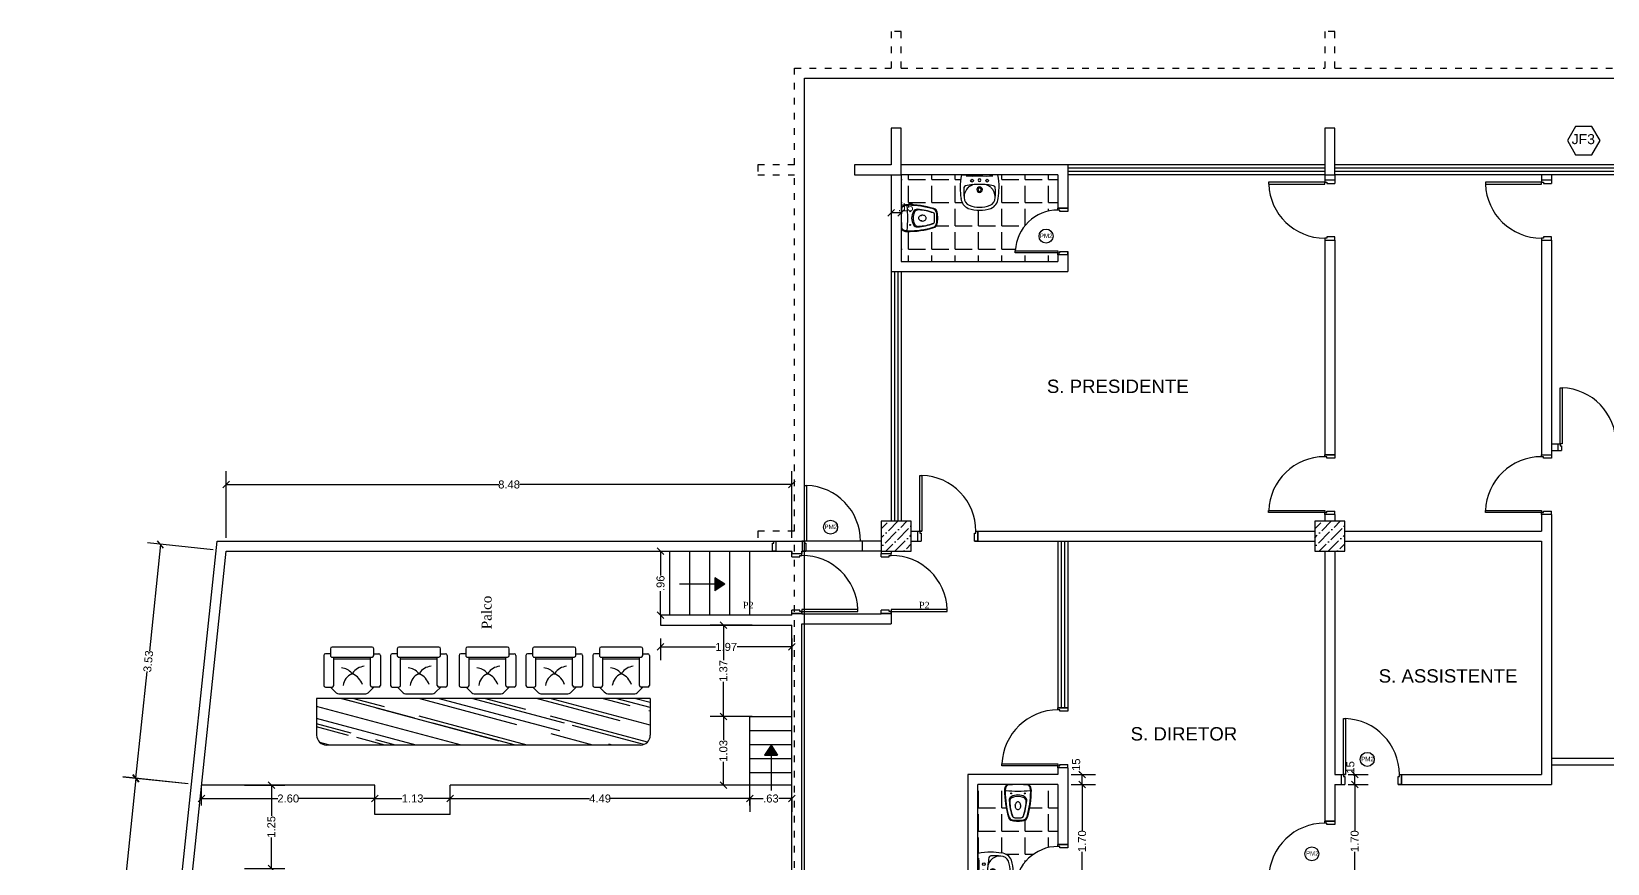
# Model space of a CAD drawing. Extents: x 97.2 to 178.4, y 268.6 to 301.5.
# Drawn here: x 97.21 to 120.84, y 289.04 to 301.53 of the extents above; entities that cross this region are included whole.
import ezdxf

# ---------------------------------------------------------------- set-up
doc = ezdxf.new("R2010")
doc.units = 0
doc.header["$MEASUREMENT"] = 0
doc.linetypes.add('ACAD_ISO03W100', pattern=[30, 12, -18])
doc.layers.get('0').update_dxf_attribs({"linetype": 'CONTINUOUS'})
doc.layers.get('DEFPOINTS').update_dxf_attribs({"linetype": 'CONTINUOUS'})
for name, color, linetype in [('COTAS', 8, 'CONTINUOUS'), ('JANELA-ESQUADRIAS', 11, 'CONTINUOUS'), ('LOUÇAS', 103, 'CONTINUOUS'), ('MOBIL', 7, 'CONTINUOUS'), ('MOBIL-I', 251, 'CONTINUOUS'), ('PAREDE', 7, 'CONTINUOUS'), ('PAREDE-ALVENARIA', 7, 'CONTINUOUS'), ('PAREDE-GESSO', 251, 'CONTINUOUS'), ('PILAR', 5, 'CONTINUOUS'), ('PISO', 251, 'CONTINUOUS'), ('PISOS', 9, 'CONTINUOUS'), ('PROJEÇÃOTELHADO', 181, 'ACAD_ISO03W100'), ('SETA', 1, 'CONTINUOUS'), ('TXTAMBIENTE', 143, 'CONTINUOUS'), ('TXTCIRCUITOS', 113, 'CONTINUOUS'), ('VIDRO', 4, 'CONTINUOUS'), ('VISTA', 8, 'CONTINUOUS')]:
    doc.layers.add(name, color=color, linetype=linetype)
doc.styles.get("Standard").update_dxf_attribs({"font": 'arial.ttf'})
doc.dimstyles.get("Standard").update_dxf_attribs({"dimscale": 0, "dimtxt": 0.12, "dimasz": 0.1, "dimexe": 0.2, "dimexo": 0.2, "dimgap": 0, "dimtad": 0, "dimzin": 5, "dimdsep": 46, "dimtxsty": 'Standard', "dimblk1": 'OBLIQUE', "dimblk2": 'OBLIQUE', "dimsah": 1, "dimcen": 0.1, "dimadec": 0, "dimazin": 0, "dimtfac": 1, "dimtmove": 0, "dimatfit": 3, "dimldrblk": 'OBLIQUE', "dimfxl": 1, "dimtolj": 1, "dimtzin": 1, "dimarcsym": 0})
pattern_1 = [(0, (0, 0), (0, 0.34925), [0.254, -0.09525]), (90, (0, 0), (-0.34925, 2e-17), [0.254, -0.09525])]

# ---------------------------------------------------------------- blocks, each defined once
blk = doc.blocks.new('VASOSAN1')
at = {"layer": 'LOUÇAS'}
for centre in [(-0.102, -0.133), (0.102, -0.133)]:
    blk.add_circle(centre, 0.00698, dxfattribs=at)
for centre, radius, start, end in [((-0.105, -0.082), 0.096, 136.5326, 180), ((1.196, -0.092), 1.397, 179.59, 196.6011), ((-0.004, -0.107), 0.188, 171.5717, 179.2851), ((1.196, -0.092), 1.388, 180.5244, 196.1957), ((-0.004, -0.107), 0.188, 163.9784, 171.5717), ((-0.183, -0.081), 0.00698, 171.5717, 263.6349), ((-0.093, -0.082), 0.096, 136.5326, 164.4946), ((0, 1.561), 1.659, 263.6349, 270), ((-0.223, 0.022), 0.0611, 321.8555, 326.3665), ((-0.164, -0.017), 0.00873, 95.7172, 146.3665), ((0, -1.659), 1.659, 90, 95.7172), ((-0.21, 0.022), 0.0611, 321.8555, 326.3665), ((-0.145, -0.025), 0.0196, 114.5237, 139.2949), ((-0.067, -0.239), 0.0655, 120.5583, 184.2477), ((-0.058, -0.255), 0.0655, 116.109, 182.0289), ((0, -0.352), 0.196, 90, 120.5583), ((0, -0.373), 0.196, 90, 116.109), ((0, -1.659), 1.659, 84.2828, 90), ((0, 1.561), 1.659, 270, 276.3651), ((0, -0.352), 0.196, 59.4417, 90), ((0, -0.373), 0.196, 63.891, 90), ((0.058, -0.255), 0.0655, 357.9711, 63.891), ((0.067, -0.239), 0.0655, 355.7523, 59.4417), ((-1.196, -0.092), 1.388, 343.8043, 359.4756), ((-1.196, -0.092), 1.397, 343.3989, 0.41), ((0.145, -0.025), 0.0196, 40.7051, 65.4763), ((0.21, 0.022), 0.0611, 213.6335, 218.1445), ((0.093, -0.082), 0.096, 15.5054, 43.4674), ((0.164, -0.017), 0.00873, 33.6335, 84.2828), ((0.223, 0.022), 0.0611, 213.6335, 218.1445), ((0.105, -0.082), 0.096, 0, 43.4674), ((0.183, -0.081), 0.00698, 276.3651, 8.4283), ((0.004, -0.107), 0.188, 8.4283, 16.0216), ((0.004, -0.107), 0.188, 0.7149, 8.4283), ((0.739, -0.179), 0.873, 184.2477, 200.2598), ((0.575, -0.233), 0.698, 182.0289, 200.9188), ((0.012, -0.321), 0.0555, 167.7779, 198.8244), ((-0.044, -0.305), 0.00364, 309.4719, 346.4901), ((-0.038, -0.311), 0.00438, 140.0137, 160.5298), ((0.014, -0.321), 0.058, 197.8884, 217.9267), ((0.037, -0.317), 0.078, 163.2777, 172.1219), ((0.019, -0.311), 0.0591, 144.0457, 163.2777), ((0.006, -0.328), 0.0468, 217.9267, 242.0063), ((0.007, -0.303), 0.0449, 119.7295, 144.0457), ((0, -0.339), 0.0348, 242.0063, 270), ((0, -0.29), 0.0303, 90, 119.7295), ((0, -0.29), 0.0303, 60.2705, 90), ((0, -0.339), 0.0348, 270, 297.9937), ((-0.007, -0.303), 0.0449, 35.9543, 60.2705), ((-0.006, -0.328), 0.0468, 297.9937, 322.0733), ((-0.019, -0.311), 0.0591, 16.7223, 35.9543), ((-0.014, -0.321), 0.058, 322.0733, 342.1116), ((-0.037, -0.317), 0.078, 7.8781, 16.7223), ((0.044, -0.305), 0.00364, 193.5099, 230.5281), ((-0.012, -0.321), 0.0555, 341.1756, 12.2221), ((0.038, -0.311), 0.00438, 19.4702, 39.9863), ((-0.575, -0.233), 0.698, 339.0812, 357.9711), ((-0.739, -0.179), 0.873, 339.7402, 355.7523), ((-0.076, -0.471), 0.0698, 196.6011, 260.4041), ((-0.07, -0.46), 0.0698, 196.1957, 260.8899), ((0, -0.024), 0.524, 260.4041, 270), ((0, -0.024), 0.512, 260.8899, 270), ((-0.059, -0.474), 0.0227, 200.2598, 262.5367), ((-0.056, -0.474), 0.0227, 200.9188, 262.8803), ((0, -0.024), 0.477, 262.5367, 270), ((0, -0.024), 0.477, 270, 277.4633), ((0, -0.024), 0.512, 270, 279.1101), ((0, -0.024), 0.524, 270, 279.5959), ((0.056, -0.474), 0.0227, 277.1197, 339.0812), ((0.059, -0.474), 0.0227, 277.4633, 339.7402), ((0.07, -0.46), 0.0698, 279.1101, 343.8043), ((0.076, -0.471), 0.0698, 279.5959, 343.3989)]:
    blk.add_arc(centre, radius, start, end, dxfattribs=at)
blk = doc.blocks.new('LAVAT03')
at = {"layer": 'LOUÇAS'}
for p in [(-0.273, 0), (0.273, 0)]:
    blk.add_line(p, (0, 0), dxfattribs=at)
for centre in [(-0.113, -0.088), (0.113, -0.088)]:
    blk.add_circle(centre, 0.021, dxfattribs=at)
for centre, radius, start, end in [((-0.659, -0.197), 0.952, 0.0413, 11.9327), ((0.659, -0.197), 0.952, 168.0673, 179.9587), ((1.086, -0.157), 1.379, 181.6145, 188.2504), ((0.562, -0.257), 0.8, 175.381, 186.2391), ((-0.205, -0.195), 0.03, 101.0404, 175.381), ((-0.036, -0.334), 0.197, 132.2593, 182.819), ((0.019, -1.343), 1.2, 90.8986, 101.0404), ((-0.1, 1.482), 1.5, 266.1774, 273.8226), ((0.038, -0.484), 0.361, 111.4716, 124.8909), ((0, -0.223), 0.042, 90, 270), ((0, -0.223), 0.026, 90, 270), ((0, -0.08), 0.021, 90, 270), ((0.1, 1.482), 1.5, 266.1774, 273.8226), ((0, -0.08), 0.021, 270, 90), ((-0.019, -1.343), 1.2, 78.9596, 89.1014), ((0, -0.223), 0.042, 270, 90), ((0, -0.223), 0.026, 270, 90), ((-0.038, -0.484), 0.361, 55.1091, 68.5284), ((0.036, -0.334), 0.197, 357.181, 47.7407), ((0.205, -0.195), 0.03, 4.619, 78.9596), ((-0.562, -0.257), 0.8, 353.7609, 4.619), ((-1.086, -0.157), 1.379, 351.7496, 358.3855), ((-0.098, -0.336), 0.183, 186.1563, 246.6298), ((-0.108, -0.343), 0.125, 179.8449, 247.0674), ((0.005, -0.023), 0.464, 249.6294, 269.1647), ((-0.004, -0.025), 0.462, 270.3153, 290.4098), ((0.108, -0.343), 0.125, 292.9326, 0.1551), ((0.098, -0.336), 0.183, 293.3702, 353.8437), ((0.008, 0.036), 0.568, 251.7305, 269.1731), ((-0.008, 0.035), 0.567, 270.7581, 288.2735)]:
    blk.add_arc(centre, radius, start, end, dxfattribs=at)
blk = doc.blocks.new('_OBLIQUE')
at = {"color": 0, "linetype": 'ByBlock'}
blk.add_line((-0.5, -0.5), (0.5, 0.5), dxfattribs=at)
blk = doc.blocks.new('*D31')
at = {"color": 0, "linetype": 'ByBlock'}
blk.add_line((110.252, 298.806), (110.102, 298.806), dxfattribs=at)
at = {"layer": 'DEFPOINTS', "color": 0, "linetype": 'ByBlock'}
for p in [(110.102, 298.806), (110.102, 298.806), (110.252, 298.806)]:
    blk.add_point(p, dxfattribs=at)
at = {"color": 0, "linetype": 'ByBlock', "xscale": 0.1, "yscale": 0.1, "zscale": 0.1, "rotation": 180}
blk.add_blockref('_OBLIQUE', (110.102, 298.806), dxfattribs=at)
at = {"color": 0, "linetype": 'ByBlock', "xscale": 0.1, "yscale": 0.1, "zscale": 0.1}
blk.add_blockref('_OBLIQUE', (110.252, 298.806), dxfattribs=at)
at = {"color": 0, "linetype": 'ByBlock', "insert": (110.32, 298.888), "char_height": 0.12, "attachment_point": 5}
blk.add_mtext('\\A1;.15', dxfattribs=at)
blk = doc.blocks.new('*D64')
at = {"color": 0, "linetype": 'ByBlock'}
for p, q in [((112.802, 290.226), (113.164, 290.226)), ((112.964, 290.226), (112.964, 289.538)), ((112.964, 288.526), (112.964, 289.215))]:
    blk.add_line(p, q, dxfattribs=at)
at = {"layer": 'DEFPOINTS', "color": 0, "linetype": 'ByBlock'}
for p in [(112.602, 290.226), (112.964, 290.226), (112.752, 288.526)]:
    blk.add_point(p, dxfattribs=at)
at = {"color": 0, "linetype": 'ByBlock', "xscale": 0.1, "yscale": 0.1, "zscale": 0.1}
for p, rotation in [((112.964, 290.226), 90), ((112.964, 288.526), 270)]:
    blk.add_blockref('_OBLIQUE', p, dxfattribs=dict(at, rotation=rotation))
at = {"color": 0, "linetype": 'ByBlock', "insert": (112.964, 289.376), "char_height": 0.12, "attachment_point": 5, "rotation": 90}
blk.add_mtext('\\A1;1.70', dxfattribs=at)
blk = doc.blocks.new('*D65')
at = {"color": 0, "linetype": 'ByBlock'}
for p, q in [((112.802, 290.376), (113.164, 290.376)), ((112.964, 290.226), (112.964, 290.376))]:
    blk.add_line(p, q, dxfattribs=at)
at = {"layer": 'DEFPOINTS', "color": 0, "linetype": 'ByBlock'}
for p in [(112.602, 290.376), (112.964, 290.376), (112.602, 290.226)]:
    blk.add_point(p, dxfattribs=at)
at = {"color": 0, "linetype": 'ByBlock', "xscale": 0.1, "yscale": 0.1, "zscale": 0.1}
for p, rotation in [((112.964, 290.376), 90), ((112.964, 290.226), 270)]:
    blk.add_blockref('_OBLIQUE', p, dxfattribs=dict(at, rotation=rotation))
at = {"color": 0, "linetype": 'ByBlock', "insert": (112.876, 290.5), "char_height": 0.12, "attachment_point": 5, "rotation": 90}
blk.add_mtext('\\A1;.15', dxfattribs=at)
blk = doc.blocks.new('*D78')
at = {"color": 0, "linetype": 'ByBlock'}
for p, q in [((116.952, 290.226), (117.252, 290.226)), ((117.052, 290.226), (117.052, 289.538)), ((117.052, 288.526), (117.052, 289.215))]:
    blk.add_line(p, q, dxfattribs=at)
at = {"layer": 'DEFPOINTS', "color": 0, "linetype": 'ByBlock'}
for p in [(116.752, 290.226), (117.052, 290.226), (116.452, 288.526)]:
    blk.add_point(p, dxfattribs=at)
at = {"color": 0, "linetype": 'ByBlock', "xscale": 0.1, "yscale": 0.1, "zscale": 0.1}
for p, rotation in [((117.052, 290.226), 90), ((117.052, 288.526), 270)]:
    blk.add_blockref('_OBLIQUE', p, dxfattribs=dict(at, rotation=rotation))
at = {"color": 0, "linetype": 'ByBlock', "insert": (117.052, 289.376), "char_height": 0.12, "attachment_point": 5, "rotation": 90}
blk.add_mtext('\\A1;1.70', dxfattribs=at)
blk = doc.blocks.new('*D79')
at = {"color": 0, "linetype": 'ByBlock'}
for p, q in [((116.952, 290.376), (117.252, 290.376)), ((117.052, 290.226), (117.052, 290.376))]:
    blk.add_line(p, q, dxfattribs=at)
at = {"layer": 'DEFPOINTS', "color": 0, "linetype": 'ByBlock'}
for p in [(116.752, 290.376), (117.052, 290.376), (116.752, 290.226)]:
    blk.add_point(p, dxfattribs=at)
at = {"color": 0, "linetype": 'ByBlock', "xscale": 0.1, "yscale": 0.1, "zscale": 0.1}
for p, rotation in [((117.052, 290.376), 90), ((117.052, 290.226), 270)]:
    blk.add_blockref('_OBLIQUE', p, dxfattribs=dict(at, rotation=rotation))
at = {"color": 0, "linetype": 'ByBlock', "insert": (116.988, 290.46), "char_height": 0.12, "attachment_point": 5, "rotation": 90}
blk.add_mtext('\\A1;.15', dxfattribs=at)
blk = doc.blocks.new('*D101')
at = {"color": 0, "linetype": 'ByBlock'}
for p, q in [((97.475, 290.319), (96.813, 283.937)), ((98.26, 290.237), (97.276, 290.339)), ((96.108, 277.139), (96.77, 283.521)), ((96.894, 277.057), (95.909, 277.159))]:
    blk.add_line(p, q, dxfattribs=at)
at = {"layer": 'DEFPOINTS', "color": 0, "linetype": 'ByBlock'}
for p in [(98.459, 290.216), (96.108, 277.139), (97.093, 277.036)]:
    blk.add_point(p, dxfattribs=at)
at = {"color": 0, "linetype": 'ByBlock', "xscale": 0.1, "yscale": 0.1, "zscale": 0.1}
for p, rotation in [((97.475, 290.319), 84.08013976388477), ((96.108, 277.139), 264.0801397638847)]:
    blk.add_blockref('_OBLIQUE', p, dxfattribs=dict(at, rotation=rotation))
at = {"color": 0, "linetype": 'ByBlock', "insert": (96.791, 283.729), "char_height": 0.12, "attachment_point": 5, "rotation": 84.0801}
blk.add_mtext('\\A1;13.25', dxfattribs=at)
blk = doc.blocks.new('*D117')
at = {"color": 0, "linetype": 'ByBlock'}
for p, q in [((98.83, 293.926), (98.83, 294.928)), ((98.83, 294.728), (102.915, 294.728)), ((107.312, 294.728), (103.227, 294.728)), ((107.312, 293.926), (107.312, 294.928))]:
    blk.add_line(p, q, dxfattribs=at)
at = {"layer": 'DEFPOINTS', "color": 0, "linetype": 'ByBlock'}
for p in [(98.83, 294.728), (98.83, 293.726), (107.312, 293.726)]:
    blk.add_point(p, dxfattribs=at)
at = {"color": 0, "linetype": 'ByBlock', "xscale": 0.1, "yscale": 0.1, "zscale": 0.1, "rotation": 180}
blk.add_blockref('_OBLIQUE', (98.83, 294.728), dxfattribs=at)
at = {"color": 0, "linetype": 'ByBlock', "xscale": 0.1, "yscale": 0.1, "zscale": 0.1}
blk.add_blockref('_OBLIQUE', (107.312, 294.728), dxfattribs=at)
at = {"color": 0, "linetype": 'ByBlock', "insert": (103.071, 294.728), "char_height": 0.12, "attachment_point": 5}
blk.add_mtext('\\A1;8.48', dxfattribs=at)
blk = doc.blocks.new('*D118')
at = {"color": 0, "linetype": 'ByBlock'}
for p, q in [((102.189, 289.911), (102.189, 290.216)), ((102.189, 290.016), (104.277, 290.016)), ((106.682, 290.016), (104.594, 290.016)), ((106.682, 289.911), (106.682, 290.216))]:
    blk.add_line(p, q, dxfattribs=at)
at = {"layer": 'DEFPOINTS', "color": 0, "linetype": 'ByBlock'}
for p in [(106.682, 290.016), (102.189, 289.711), (106.682, 289.711)]:
    blk.add_point(p, dxfattribs=at)
at = {"color": 0, "linetype": 'ByBlock', "xscale": 0.1, "yscale": 0.1, "zscale": 0.1, "rotation": 180}
blk.add_blockref('_OBLIQUE', (102.189, 290.016), dxfattribs=at)
at = {"color": 0, "linetype": 'ByBlock', "xscale": 0.1, "yscale": 0.1, "zscale": 0.1}
blk.add_blockref('_OBLIQUE', (106.682, 290.016), dxfattribs=at)
at = {"color": 0, "linetype": 'ByBlock', "insert": (104.436, 290.016), "char_height": 0.12, "attachment_point": 5}
blk.add_mtext('\\A1;4.49', dxfattribs=at)
blk = doc.blocks.new('POLTRON3')
at = {"layer": 'MOBIL'}
for p, q in [((0.3, 0), (-0.3, 0)), ((-0.425, -0.124), (-0.425, -0.574)), ((-0.325, -0.099), (-0.4, -0.099)), ((-0.325, -0.025), (-0.325, -0.099)), ((0.325, -0.1), (0.325, -0.025)), ((0.325, -0.1), (0.4, -0.1)), ((0.425, -0.125), (0.425, -0.575)), ((-0.4, -0.599), (-0.319, -0.599)), ((-0.322, -0.601), (-0.252, -0.671)), ((-0.181, -0.701), (0.185, -0.701)), ((0.327, -0.6), (0.256, -0.671)), ((0.4, -0.6), (0.327, -0.6))]:
    blk.add_line(p, q, dxfattribs=at)
for centre, radius, start, end in [((0.3, -0.025), 0.025, 0, 90), ((-0.4, -0.124), 0.025, 90, 180), ((-0.3, -0.025), 0.025, 90, 179.9416), ((0.4, -0.125), 0.025, 0, 90), ((-0.4, -0.574), 0.025, 180, 270), ((-0.181, -0.601), 0.1, 225, 270), ((0.185, -0.601), 0.1, 270, 315), ((0.4, -0.575), 0.025, 270, 0)]:
    blk.add_arc(centre, radius, start, end, dxfattribs=at)
at = {"layer": 'MOBIL-I'}
for p, q in [((-0.325, -0.099), (-0.325, -0.125)), ((-0.3, -0.15), (0.3, -0.15)), ((-0.275, -0.574), (-0.275, -0.149)), ((-0.275, -0.175), (0.275, -0.175)), ((0.275, -0.575), (0.275, -0.15)), ((0.325, -0.125), (0.325, -0.1)), ((-0.319, -0.599), (-0.3, -0.599)), ((0.327, -0.6), (0.3, -0.6))]:
    blk.add_line(p, q, dxfattribs=at)
blk.add_circle((0.002, -0.398), 0.00869, dxfattribs=at)
for centre, radius, start, end in [((-0.3, -0.125), 0.025, 179.9416, 270), ((0.3, -0.125), 0.025, 270, 0), ((-0.181, -0.543), 0.233, 40.4666, 84.4205), ((0.085, -0.602), 0.219, 114.493, 172.4577), ((0.208, -0.53), 0.244, 95.926, 145.385), ((-0.11, -0.657), 0.282, 19.8911, 64.6281), ((-0.3, -0.574), 0.025, 270, 0), ((0.3, -0.575), 0.025, 180, 270)]:
    blk.add_arc(centre, radius, start, end, dxfattribs=at)
blk = doc.blocks.new('*D119')
at = {"color": 0, "linetype": 'ByBlock'}
for p, q in [((106.715, 292.616), (106.085, 292.616)), ((106.285, 292.616), (106.285, 292.093)), ((106.285, 291.246), (106.285, 291.769)), ((106.715, 291.246), (106.085, 291.246))]:
    blk.add_line(p, q, dxfattribs=at)
at = {"layer": 'DEFPOINTS', "color": 0, "linetype": 'ByBlock'}
for p in [(106.285, 292.616), (106.915, 292.616), (106.915, 291.246)]:
    blk.add_point(p, dxfattribs=at)
at = {"color": 0, "linetype": 'ByBlock', "xscale": 0.1, "yscale": 0.1, "zscale": 0.1}
for p, rotation in [((106.285, 292.616), 90), ((106.285, 291.246), 270)]:
    blk.add_blockref('_OBLIQUE', p, dxfattribs=dict(at, rotation=rotation))
at = {"color": 0, "linetype": 'ByBlock', "insert": (106.285, 291.931), "char_height": 0.12, "attachment_point": 5, "rotation": 90}
blk.add_mtext('\\A1;1.37', dxfattribs=at)
blk = doc.blocks.new('*D120')
at = {"color": 0, "linetype": 'ByBlock'}
for p, q in [((106.285, 291.246), (106.285, 290.893)), ((106.285, 290.216), (106.285, 290.569))]:
    blk.add_line(p, q, dxfattribs=at)
at = {"layer": 'DEFPOINTS', "color": 0, "linetype": 'ByBlock'}
for p in [(106.285, 291.246), (106.285, 291.246), (106.285, 290.216)]:
    blk.add_point(p, dxfattribs=at)
at = {"color": 0, "linetype": 'ByBlock', "xscale": 0.1, "yscale": 0.1, "zscale": 0.1}
for p, rotation in [((106.285, 291.246), 90), ((106.285, 290.216), 270)]:
    blk.add_blockref('_OBLIQUE', p, dxfattribs=dict(at, rotation=rotation))
at = {"color": 0, "linetype": 'ByBlock', "insert": (106.285, 290.731), "char_height": 0.12, "attachment_point": 5, "rotation": 90}
blk.add_mtext('\\A1;1.03', dxfattribs=at)
blk = doc.blocks.new('*D121')
at = {"color": 0, "linetype": 'ByBlock'}
for p, q in [((106.682, 290.016), (106.682, 289.816)), ((106.682, 290.016), (106.879, 290.016)), ((107.312, 290.016), (107.116, 290.016)), ((107.312, 290.016), (107.312, 289.816))]:
    blk.add_line(p, q, dxfattribs=at)
at = {"layer": 'DEFPOINTS', "color": 0, "linetype": 'ByBlock'}
for p in [(106.682, 290.216), (107.312, 290.216), (107.312, 290.016)]:
    blk.add_point(p, dxfattribs=at)
at = {"color": 0, "linetype": 'ByBlock', "xscale": 0.1, "yscale": 0.1, "zscale": 0.1, "rotation": 180}
blk.add_blockref('_OBLIQUE', (106.682, 290.016), dxfattribs=at)
at = {"color": 0, "linetype": 'ByBlock', "xscale": 0.1, "yscale": 0.1, "zscale": 0.1}
blk.add_blockref('_OBLIQUE', (107.312, 290.016), dxfattribs=at)
at = {"color": 0, "linetype": 'ByBlock', "insert": (106.997, 290.016), "char_height": 0.12, "attachment_point": 5}
blk.add_mtext('\\A1;.63', dxfattribs=at)
blk = doc.blocks.new('*D122')
at = {"color": 0, "linetype": 'ByBlock'}
for p, q in [((105.342, 293.726), (105.342, 293.365)), ((105.342, 292.766), (105.342, 293.128))]:
    blk.add_line(p, q, dxfattribs=at)
at = {"layer": 'DEFPOINTS', "color": 0, "linetype": 'ByBlock'}
for p in [(105.342, 293.726), (105.342, 293.726), (105.342, 292.766)]:
    blk.add_point(p, dxfattribs=at)
at = {"color": 0, "linetype": 'ByBlock', "xscale": 0.1, "yscale": 0.1, "zscale": 0.1}
for p, rotation in [((105.342, 293.726), 90), ((105.342, 292.766), 270)]:
    blk.add_blockref('_OBLIQUE', p, dxfattribs=dict(at, rotation=rotation))
at = {"color": 0, "linetype": 'ByBlock', "insert": (105.342, 293.246), "char_height": 0.12, "attachment_point": 5, "rotation": 90}
blk.add_mtext('\\A1;.96', dxfattribs=at)
blk = doc.blocks.new('*D123')
at = {"color": 0, "linetype": 'ByBlock'}
for p, q in [((105.342, 292.416), (105.342, 292.091)), ((107.312, 292.416), (107.312, 292.091)), ((105.342, 292.291), (106.165, 292.291)), ((107.312, 292.291), (106.489, 292.291))]:
    blk.add_line(p, q, dxfattribs=at)
at = {"layer": 'DEFPOINTS', "color": 0, "linetype": 'ByBlock'}
for p in [(105.342, 292.616), (107.312, 292.616), (107.312, 292.291)]:
    blk.add_point(p, dxfattribs=at)
at = {"color": 0, "linetype": 'ByBlock', "xscale": 0.1, "yscale": 0.1, "zscale": 0.1, "rotation": 180}
blk.add_blockref('_OBLIQUE', (105.342, 292.291), dxfattribs=at)
at = {"color": 0, "linetype": 'ByBlock', "xscale": 0.1, "yscale": 0.1, "zscale": 0.1}
blk.add_blockref('_OBLIQUE', (107.312, 292.291), dxfattribs=at)
at = {"color": 0, "linetype": 'ByBlock', "insert": (106.327, 292.291), "char_height": 0.12, "attachment_point": 5}
blk.add_mtext('\\A1;1.97', dxfattribs=at)
blk = doc.blocks.new('*D124')
at = {"color": 0, "linetype": 'ByBlock'}
for p, q in [((98.631, 293.747), (97.646, 293.851)), ((97.845, 293.83), (97.676, 292.23)), ((97.475, 290.32), (97.644, 291.92)), ((98.26, 290.237), (97.276, 290.341))]:
    blk.add_line(p, q, dxfattribs=at)
at = {"layer": 'DEFPOINTS', "color": 0, "linetype": 'ByBlock'}
for p in [(97.845, 293.83), (98.83, 293.726), (98.459, 290.216)]:
    blk.add_point(p, dxfattribs=at)
at = {"color": 0, "linetype": 'ByBlock', "xscale": 0.1, "yscale": 0.1, "zscale": 0.1}
for p, rotation in [((97.845, 293.83), 83.97525560600747), ((97.475, 290.32), 263.9752556060075)]:
    blk.add_blockref('_OBLIQUE', p, dxfattribs=dict(at, rotation=rotation))
at = {"color": 0, "linetype": 'ByBlock', "insert": (97.66, 292.075), "char_height": 0.12, "attachment_point": 5, "rotation": 83.9753}
blk.add_mtext('\\A1;3.53', dxfattribs=at)
blk = doc.blocks.new('*D125')
at = {"color": 0, "linetype": 'ByBlock'}
for p, q in [((101.059, 289.911), (101.059, 290.216)), ((101.059, 290.016), (101.462, 290.016)), ((102.189, 290.016), (101.786, 290.016)), ((102.189, 289.911), (102.189, 290.216))]:
    blk.add_line(p, q, dxfattribs=at)
at = {"layer": 'DEFPOINTS', "color": 0, "linetype": 'ByBlock'}
for p in [(102.189, 290.016), (101.059, 289.711), (102.189, 289.711)]:
    blk.add_point(p, dxfattribs=at)
at = {"color": 0, "linetype": 'ByBlock', "xscale": 0.1, "yscale": 0.1, "zscale": 0.1, "rotation": 180}
blk.add_blockref('_OBLIQUE', (101.059, 290.016), dxfattribs=at)
at = {"color": 0, "linetype": 'ByBlock', "xscale": 0.1, "yscale": 0.1, "zscale": 0.1}
blk.add_blockref('_OBLIQUE', (102.189, 290.016), dxfattribs=at)
at = {"color": 0, "linetype": 'ByBlock', "insert": (101.624, 290.016), "char_height": 0.12, "attachment_point": 5}
blk.add_mtext('\\A1;1.13', dxfattribs=at)
blk = doc.blocks.new('*D126')
at = {"color": 0, "linetype": 'ByBlock'}
for p, q in [((98.459, 289.911), (98.459, 290.216)), ((98.459, 290.016), (99.603, 290.016)), ((101.059, 290.016), (99.916, 290.016)), ((101.059, 289.911), (101.059, 290.216))]:
    blk.add_line(p, q, dxfattribs=at)
at = {"layer": 'DEFPOINTS', "color": 0, "linetype": 'ByBlock'}
for p in [(101.059, 290.016), (98.459, 289.711), (101.059, 289.711)]:
    blk.add_point(p, dxfattribs=at)
at = {"color": 0, "linetype": 'ByBlock', "xscale": 0.1, "yscale": 0.1, "zscale": 0.1, "rotation": 180}
blk.add_blockref('_OBLIQUE', (98.459, 290.016), dxfattribs=at)
at = {"color": 0, "linetype": 'ByBlock', "xscale": 0.1, "yscale": 0.1, "zscale": 0.1}
blk.add_blockref('_OBLIQUE', (101.059, 290.016), dxfattribs=at)
at = {"color": 0, "linetype": 'ByBlock', "insert": (99.759, 290.016), "char_height": 0.12, "attachment_point": 5}
blk.add_mtext('\\A1;2.60', dxfattribs=at)
blk = doc.blocks.new('*D127')
at = {"color": 0, "linetype": 'ByBlock'}
for p, q in [((99.101, 290.216), (99.706, 290.216)), ((99.506, 290.216), (99.506, 289.754)), ((99.506, 288.966), (99.506, 289.429)), ((99.101, 288.966), (99.706, 288.966))]:
    blk.add_line(p, q, dxfattribs=at)
at = {"layer": 'DEFPOINTS', "color": 0, "linetype": 'ByBlock'}
for p in [(98.901, 290.216), (99.506, 290.216), (98.901, 288.966)]:
    blk.add_point(p, dxfattribs=at)
at = {"color": 0, "linetype": 'ByBlock', "xscale": 0.1, "yscale": 0.1, "zscale": 0.1}
for p, rotation in [((99.506, 290.216), 90), ((99.506, 288.966), 270)]:
    blk.add_blockref('_OBLIQUE', p, dxfattribs=dict(at, rotation=rotation))
at = {"color": 0, "linetype": 'ByBlock', "insert": (99.506, 289.591), "char_height": 0.12, "attachment_point": 5, "rotation": 90}
blk.add_mtext('\\A1;1.25', dxfattribs=at)

msp = doc.modelspace()

# ---------------------------------------------------------------- hatches: boundary and pattern name
at = {"layer": 'PILAR'}
h = msp.add_hatch(dxfattribs=at)
h.set_pattern_fill('ANSI36', color=256, scale=0.03, style=0)
h.set_pattern_definition([(45, (-26.95177, 6.02098), (0.05051394, 0.185217782), [0.238125, -0.047625, 0, -0.047625])])
h.paths.add_polyline_path([(109.952, 294.176), (109.952, 293.726), (110.402, 293.726), (110.402, 294.176)])
h = msp.add_hatch(dxfattribs=at)
h.set_pattern_fill('ANSI36', color=256, scale=0.03, style=0)
h.set_pattern_definition([(45, (-20.45177, 6.02098), (0.05051394, 0.185217782), [0.238125, -0.047625, 0, -0.047625])])
h.paths.add_polyline_path([(116.452, 294.176), (116.452, 293.726), (116.902, 293.726), (116.902, 294.176)])
at = {"layer": 'PISO'}
h = msp.add_hatch(dxfattribs=at)
h.set_pattern_fill('ANGLE', color=256, scale=0.05, style=0)
h.set_pattern_definition(pattern_1)
h.paths.add_polyline_path([(111.598, 298.873, -0.076574), (111.427, 298.844, -0.076255), (111.257, 298.873, -0.270165), (111.148, 299.021, -0.028962), (111.134, 299.18, -0.051932), (111.155, 299.376), (110.252, 299.376), (110.252, 298.726, -0.024951), (110.261, 298.892, -0.224669), (110.265, 298.898, 0.019686), (110.268, 298.901, -0.19197), (110.334, 298.927, -0.074362), (110.744, 298.869, -0.285815), (110.792, 298.814, -0.041894), (110.8, 298.726, -0.041894), (110.792, 298.639, -0.285815), (110.744, 298.584, -0.074362), (110.334, 298.526, -0.19197), (110.268, 298.552, 0.019686), (110.265, 298.555, -0.224669), (110.261, 298.561, -0.024951), (110.252, 298.726), (110.252, 298.076), (112.602, 298.076), (112.602, 298.206), (111.962, 298.206), (111.962, 298.236), (111.963, 298.236, -0.400545), (112.602, 298.846), (112.602, 298.876), (112.602, 299.376), (111.7, 299.376, -0.051932), (111.72, 299.18, -0.028962), (111.707, 299.021, -0.270165)])
h = msp.add_hatch(dxfattribs=at)
h.set_pattern_fill('ANGLE', color=256, scale=0.05, style=0)
h.set_pattern_definition(pattern_1)
h.paths.add_polyline_path([(112.602, 290.226), (112.002, 290.226, -0.025601), (112.172, 290.218, 0.036139), (112.177, 290.21, -0.19197), (112.203, 290.144, -0.074362), (112.145, 289.735, -0.285815), (112.09, 289.686, -0.041894), (112.002, 289.679, -0.041894), (111.915, 289.686, -0.285815), (111.86, 289.735, -0.074362), (111.802, 290.144, -0.19197), (111.828, 290.21, 0.036139), (111.833, 290.218, -0.025601), (112.002, 290.226), (111.402, 290.226), (111.402, 289.192, -0.051932), (111.599, 289.212, -0.028962), (111.758, 289.199, -0.270165), (111.906, 289.089, -0.076574), (111.934, 288.919, -0.076255), (111.906, 288.749, -0.270165), (111.758, 288.64, -0.028962), (111.599, 288.626, -0.051932), (111.402, 288.647), (111.402, 288.526), (112.602, 288.526), (112.602, 288.626), (112.602, 288.656), (111.962, 288.656), (111.962, 288.686), (111.963, 288.686, -0.400545), (112.602, 289.296), (112.602, 289.326)])
h.paths.add_polyline_path([(112.09, 287.216, -0.285815), (112.145, 287.168, -0.074362), (112.203, 286.758, -0.19197), (112.177, 286.692, 0.036139), (112.172, 286.685, -0.025601), (112.002, 286.676), (112.602, 286.676), (112.602, 287.576), (112.602, 287.606, -0.400545), (111.963, 288.216), (111.962, 288.216), (111.962, 288.246), (112.602, 288.246), (112.602, 288.276), (112.602, 288.376), (111.402, 288.376), (111.402, 288.256, -0.051932), (111.599, 288.276, -0.028962), (111.758, 288.263, -0.270165), (111.906, 288.153, -0.076574), (111.934, 287.983, -0.076255), (111.906, 287.813, -0.270165), (111.758, 287.704, -0.028962), (111.599, 287.69, -0.051932), (111.402, 287.711), (111.402, 286.676), (112.002, 286.676, -0.025601), (111.833, 286.685, 0.036139), (111.828, 286.692, -0.19197), (111.802, 286.758, -0.074362), (111.86, 287.168, -0.285815), (111.915, 287.216, -0.041894), (112.002, 287.224, -0.041894)])
at = {"layer": 'SETA'}
for points in [[(107.458, 293.329), (107.458, 293.133), (107.608, 293.231)], [(108.201, 290.668), (108.397, 290.668), (108.299, 290.818)]]:
    msp.add_hatch(color=256, dxfattribs=at).paths.add_polyline_path(points)
at = {"layer": 'VISTA'}
h = msp.add_hatch(dxfattribs=at)
h.set_pattern_fill('AR-RROOF', color=256, scale=0.015, angle=165, style=0)
h.set_pattern_definition([(165, (333.4913, 204.99035), (-0.9082491, -0.1510756), [5.715, -0.762, 1.905, -0.381]), (165, (332.95254, 204.9375), (0.2368664, -0.5880737), [1.143, -0.12573, 2.286, -0.28575]), (165, (333.22348, 204.72684), (-1.97976098, 0.2662004), [3.048, -0.5334, 1.524, -0.381])])
h.paths.add_polyline_path([(101.485, 291.518), (101.485, 290.968, 0.414214), (101.635, 290.818), (106.339, 290.818, 0.414214), (106.489, 290.968), (106.489, 291.518)])

# ---------------------------------------------------------------- linework, layer by layer
for p, q in [((106.489, 291.518), (101.485, 291.518)), ((101.485, 291.518), (101.485, 290.968)), ((106.489, 291.518), (106.489, 290.968)), ((106.339, 290.818), (101.635, 290.818))]:
    msp.add_line(p, q)
for centre, start, end in [((101.635, 290.968), 180, 270), ((106.339, 290.968), 270, 0)]:
    msp.add_arc(centre, 0.15, start, end)
at = {"layer": 'JANELA-ESQUADRIAS'}
for p, q in [((116.602, 299.296), (116.602, 299.266)), ((116.752, 299.296), (116.602, 299.296)), ((116.602, 299.266), (116.632, 299.266)), ((116.632, 299.266), (116.632, 299.246)), ((116.632, 299.246), (116.752, 299.246)), ((116.752, 299.296), (116.752, 299.246)), ((120.002, 299.296), (119.852, 299.296)), ((119.852, 299.296), (119.852, 299.266)), ((119.852, 299.266), (119.882, 299.266)), ((119.882, 299.266), (119.882, 299.246)), ((119.882, 299.246), (120.002, 299.246)), ((120.002, 299.296), (120.002, 299.246)), ((112.602, 298.876), (112.752, 298.876)), ((112.602, 298.846), (112.602, 298.876)), ((112.632, 298.846), (112.602, 298.846)), ((112.632, 298.826), (112.632, 298.846)), ((112.752, 298.826), (112.632, 298.826)), ((112.752, 298.876), (112.752, 298.826)), ((116.632, 298.426), (116.602, 298.426)), ((116.602, 298.426), (116.602, 298.396)), ((116.602, 298.396), (116.752, 298.396)), ((116.752, 298.446), (116.632, 298.446)), ((116.632, 298.446), (116.632, 298.426)), ((116.752, 298.396), (116.752, 298.446)), ((119.882, 298.426), (119.852, 298.426)), ((119.852, 298.426), (119.852, 298.396)), ((119.852, 298.396), (120.002, 298.396)), ((119.882, 298.446), (119.882, 298.426)), ((120.002, 298.446), (119.882, 298.446)), ((120.002, 298.396), (120.002, 298.446)), ((112.602, 298.206), (112.632, 298.206)), ((112.602, 298.176), (112.602, 298.206)), ((112.752, 298.176), (112.602, 298.176)), ((112.632, 298.206), (112.632, 298.226)), ((112.632, 298.226), (112.752, 298.226)), ((112.752, 298.176), (112.752, 298.226)), ((120.102, 295.241), (120.102, 295.341)), ((120.102, 295.341), (120.132, 295.341)), ((120.102, 295.241), (120.152, 295.241)), ((120.132, 295.341), (120.132, 295.311)), ((120.132, 295.311), (120.152, 295.311)), ((120.152, 295.311), (120.152, 295.241)), ((116.602, 295.176), (116.752, 295.176)), ((116.602, 295.146), (116.602, 295.176)), ((116.632, 295.146), (116.602, 295.146)), ((116.632, 295.126), (116.632, 295.146)), ((116.752, 295.126), (116.632, 295.126)), ((116.752, 295.176), (116.752, 295.126)), ((119.852, 295.146), (119.852, 295.176)), ((119.852, 295.176), (120.002, 295.176)), ((119.882, 295.146), (119.852, 295.146)), ((119.882, 295.126), (119.882, 295.146)), ((120.002, 295.126), (119.882, 295.126)), ((120.002, 295.176), (120.002, 295.126)), ((116.602, 294.306), (116.632, 294.306)), ((116.602, 294.276), (116.602, 294.306)), ((116.752, 294.276), (116.602, 294.276)), ((116.632, 294.306), (116.632, 294.326)), ((116.632, 294.326), (116.752, 294.326)), ((116.752, 294.276), (116.752, 294.326)), ((119.852, 294.276), (119.852, 294.306)), ((119.852, 294.306), (119.882, 294.306)), ((120.002, 294.276), (119.852, 294.276)), ((119.882, 294.326), (120.002, 294.326)), ((119.882, 294.306), (119.882, 294.326)), ((120.002, 294.276), (120.002, 294.326)), ((110.502, 293.876), (110.502, 294.026)), ((110.502, 294.026), (110.532, 294.026)), ((110.532, 294.026), (110.532, 293.996)), ((111.372, 293.996), (111.372, 294.026)), ((111.372, 294.026), (111.402, 294.026)), ((111.402, 294.026), (111.402, 293.876)), ((108.321, 293.726), (108.321, 293.846)), ((108.321, 293.846), (108.341, 293.846)), ((108.341, 293.876), (108.371, 293.876)), ((108.341, 293.846), (108.341, 293.876)), ((108.371, 293.876), (108.371, 293.726)), ((108.771, 293.876), (108.801, 293.876)), ((108.771, 293.726), (108.771, 293.876)), ((108.801, 293.876), (108.801, 293.846)), ((108.801, 293.846), (108.821, 293.846)), ((108.821, 293.846), (108.821, 293.726)), ((110.502, 293.876), (110.552, 293.876)), ((110.532, 293.996), (110.552, 293.996)), ((110.552, 293.996), (110.552, 293.876)), ((111.352, 293.996), (111.372, 293.996)), ((111.352, 293.876), (111.352, 293.996)), ((111.402, 293.876), (111.352, 293.876)), ((108.371, 293.726), (108.321, 293.726)), ((108.612, 293.694), (108.762, 293.694)), ((108.612, 293.644), (108.612, 293.694)), ((108.612, 293.644), (108.732, 293.644)), ((108.732, 293.644), (108.732, 293.664)), ((108.732, 293.664), (108.762, 293.664)), ((108.762, 293.664), (108.762, 293.694)), ((108.771, 293.726), (108.821, 293.726)), ((109.952, 293.694), (110.102, 293.694)), ((109.952, 293.644), (109.952, 293.694)), ((109.952, 293.644), (110.072, 293.644)), ((110.072, 293.664), (110.102, 293.664)), ((110.072, 293.644), (110.072, 293.664)), ((110.102, 293.664), (110.102, 293.694)), ((108.732, 292.844), (108.612, 292.844)), ((108.612, 292.794), (108.612, 292.844)), ((108.612, 292.794), (108.612, 292.844)), ((108.732, 292.824), (108.732, 292.844)), ((110.072, 292.844), (109.952, 292.844)), ((109.952, 292.794), (109.952, 292.844)), ((109.952, 292.794), (109.952, 292.844)), ((110.072, 292.824), (110.072, 292.844)), ((108.612, 292.794), (108.762, 292.794)), ((108.762, 292.794), (108.612, 292.794)), ((108.762, 292.824), (108.732, 292.824)), ((108.762, 292.794), (108.762, 292.824)), ((108.762, 292.824), (108.762, 292.794)), ((109.952, 292.794), (110.102, 292.794)), ((110.102, 292.794), (109.952, 292.794)), ((110.102, 292.824), (110.072, 292.824)), ((110.102, 292.794), (110.102, 292.824)), ((110.102, 292.824), (110.102, 292.794)), ((112.602, 291.376), (112.752, 291.376)), ((112.602, 291.346), (112.602, 291.376)), ((112.632, 291.346), (112.602, 291.346)), ((112.632, 291.326), (112.632, 291.346)), ((112.752, 291.326), (112.632, 291.326)), ((112.752, 291.376), (112.752, 291.326)), ((112.602, 290.506), (112.632, 290.506)), ((112.602, 290.476), (112.602, 290.506)), ((112.752, 290.476), (112.602, 290.476)), ((112.632, 290.506), (112.632, 290.526)), ((112.632, 290.526), (112.752, 290.526)), ((112.752, 290.476), (112.752, 290.526)), ((116.852, 290.226), (116.852, 290.376)), ((116.852, 290.376), (116.882, 290.376)), ((116.882, 290.376), (116.882, 290.346)), ((116.882, 290.346), (116.902, 290.346)), ((116.902, 290.346), (116.902, 290.226)), ((117.702, 290.346), (117.722, 290.346)), ((117.702, 290.226), (117.702, 290.346)), ((117.722, 290.346), (117.722, 290.376)), ((117.722, 290.376), (117.752, 290.376)), ((117.752, 290.376), (117.752, 290.226)), ((116.852, 290.226), (116.902, 290.226)), ((117.752, 290.226), (117.702, 290.226)), ((116.602, 289.676), (116.752, 289.676)), ((116.602, 289.646), (116.602, 289.676)), ((116.632, 289.646), (116.602, 289.646)), ((116.632, 289.626), (116.632, 289.646)), ((116.752, 289.626), (116.632, 289.626)), ((116.752, 289.676), (116.752, 289.626)), ((112.602, 289.326), (112.752, 289.326)), ((112.602, 289.296), (112.602, 289.326)), ((112.632, 289.296), (112.602, 289.296)), ((112.632, 289.276), (112.632, 289.296)), ((112.752, 289.326), (112.752, 289.276)), ((112.752, 289.276), (112.632, 289.276))]:
    msp.add_line(p, q, dxfattribs=at)
for points in [[(116.602, 299.266), (115.762, 299.266), (115.762, 299.236), (116.602, 299.236)], [(119.852, 299.266), (119.012, 299.266), (119.012, 299.236), (119.852, 299.236)], [(112.602, 298.206), (111.962, 298.206), (111.962, 298.236), (112.602, 298.236)], [(120.132, 295.341), (120.132, 296.181), (120.162, 296.181), (120.162, 295.341)], [(110.532, 294.026), (110.532, 294.866), (110.562, 294.866), (110.562, 294.026)], [(108.801, 293.876), (108.801, 294.716), (108.831, 294.716), (108.831, 293.876)], [(116.602, 294.306), (115.762, 294.306), (115.762, 294.336), (116.602, 294.336)], [(119.852, 294.306), (119.012, 294.306), (119.012, 294.336), (119.852, 294.336)], [(108.762, 292.824), (109.602, 292.824), (109.602, 292.854), (108.762, 292.854)], [(110.102, 292.824), (110.942, 292.824), (110.942, 292.854), (110.102, 292.854)], [(116.882, 290.376), (116.882, 291.216), (116.912, 291.216), (116.912, 290.376)], [(112.602, 290.506), (111.762, 290.506), (111.762, 290.536), (112.602, 290.536)]]:
    msp.add_lwpolyline(points, close=True, dxfattribs=at)
at = {"layer": 'PAREDE'}
for p, q in [((98.974, 284.206), (99.995, 293.876)), ((99.995, 293.876), (108.762, 293.876)), ((99.125, 284.206), (100.13, 293.726)), ((100.13, 293.726), (108.612, 293.726)), ((108.612, 293.691), (108.612, 293.726)), ((108.612, 293.721), (108.612, 293.691)), ((108.762, 293.691), (108.762, 293.726)), ((106.642, 292.766), (106.642, 292.616)), ((108.612, 292.766), (106.642, 292.766)), ((106.642, 292.616), (108.612, 292.616)), ((108.612, 284.206), (108.612, 292.616)), ((108.762, 292.786), (108.762, 292.794)), ((108.762, 277.351), (108.762, 292.636)), ((102.359, 289.776), (102.359, 290.216)), ((103.489, 289.776), (103.489, 290.216))]:
    msp.add_line(p, q, dxfattribs=at)
at = {"layer": 'PAREDE-ALVENARIA'}
for p, q in [((110.252, 300.076), (110.102, 300.076)), ((110.102, 300.076), (110.102, 299.526)), ((110.252, 299.376), (110.252, 300.076)), ((116.602, 299.526), (110.252, 299.526)), ((112.752, 299.526), (112.752, 298.826)), ((123.102, 299.526), (116.752, 299.526)), ((110.102, 299.376), (110.102, 294.176)), ((110.102, 299.376), (110.252, 299.376)), ((112.602, 299.376), (112.602, 298.846)), ((116.602, 299.376), (116.602, 299.296)), ((116.752, 299.376), (116.752, 299.296)), ((126.352, 299.376), (116.752, 299.376)), ((119.852, 299.376), (119.852, 299.296)), ((120.002, 299.376), (120.002, 299.296)), ((112.752, 298.876), (112.602, 298.876)), ((116.602, 298.396), (116.602, 295.176)), ((116.752, 298.396), (116.752, 295.176)), ((119.852, 298.396), (119.852, 295.176)), ((120.002, 298.396), (120.002, 295.176)), ((110.252, 298.076), (112.602, 298.076)), ((112.602, 298.236), (112.602, 298.076)), ((112.752, 298.176), (112.602, 298.176)), ((112.752, 298.226), (112.752, 297.926)), ((110.102, 297.926), (112.752, 297.926)), ((116.752, 295.176), (116.602, 295.176)), ((116.752, 294.276), (116.602, 294.276)), ((116.602, 294.276), (116.602, 294.176)), ((116.752, 294.276), (116.752, 294.176)), ((119.852, 294.276), (119.852, 294.026)), ((120.002, 294.276), (120.002, 290.226)), ((110.402, 294.026), (110.562, 294.026)), ((110.502, 293.876), (110.502, 294.026)), ((111.372, 294.026), (116.452, 294.026)), ((111.402, 293.876), (111.402, 294.026)), ((116.752, 294.176), (116.602, 294.176)), ((116.902, 294.026), (119.852, 294.026)), ((109.952, 293.876), (108.762, 293.876)), ((109.671, 293.726), (109.671, 293.876)), ((110.402, 293.876), (110.552, 293.876)), ((111.352, 293.876), (112.602, 293.876)), ((112.602, 293.876), (112.602, 291.376)), ((112.602, 293.876), (116.452, 293.876)), ((112.752, 293.876), (112.752, 291.376)), ((116.902, 293.876), (119.852, 293.876)), ((119.852, 293.876), (119.852, 290.376)), ((108.762, 293.726), (108.762, 293.691)), ((109.952, 293.726), (108.762, 293.726)), ((109.952, 293.726), (109.952, 293.694)), ((110.102, 293.726), (110.102, 293.694)), ((116.602, 293.726), (116.602, 289.646)), ((116.752, 293.726), (116.752, 290.376)), ((108.612, 292.794), (108.762, 292.794)), ((108.612, 292.766), (108.612, 292.794)), ((108.762, 292.794), (108.762, 292.786)), ((108.762, 292.786), (109.952, 292.786)), ((108.762, 292.636), (110.102, 292.636)), ((109.952, 292.794), (110.102, 292.794)), ((109.952, 292.794), (109.952, 292.786)), ((110.102, 292.794), (110.102, 292.636)), ((112.752, 291.376), (112.602, 291.376)), ((112.752, 290.476), (112.602, 290.476)), ((112.602, 290.476), (112.602, 290.376)), ((112.752, 290.476), (112.752, 289.326)), ((112.602, 290.376), (111.252, 290.376)), ((111.252, 290.376), (111.252, 286.526)), ((116.752, 290.376), (116.912, 290.376)), ((116.852, 290.226), (116.852, 290.376)), ((117.722, 290.376), (119.852, 290.376)), ((117.752, 290.226), (117.752, 290.376)), ((111.402, 288.526), (111.402, 290.226)), ((112.602, 290.226), (111.402, 290.226)), ((112.602, 290.226), (112.602, 289.326)), ((116.752, 290.226), (116.902, 290.226)), ((116.752, 290.226), (116.752, 289.626)), ((117.702, 290.226), (120.002, 290.226)), ((116.752, 289.676), (116.602, 289.676)), ((112.752, 289.326), (112.602, 289.326))]:
    msp.add_line(p, q, dxfattribs=at)
msp.add_lwpolyline([(116.602, 299.376), (116.752, 299.376), (116.752, 300.076), (116.602, 300.076)], close=True, dxfattribs=at)
for points in [[(110.102, 299.526), (109.552, 299.526), (109.552, 299.376), (110.252, 299.376), (110.252, 299.526)], [(112.602, 299.376), (110.252, 299.376), (110.252, 298.076)], [(116.602, 299.376), (112.752, 299.376)], [(110.252, 297.926), (110.252, 294.176)]]:
    msp.add_lwpolyline(points, dxfattribs=at)
at = {"layer": 'PAREDE-GESSO'}
for p, q in [((120.002, 295.341), (120.102, 295.341)), ((120.002, 295.241), (120.102, 295.241)), ((123.102, 290.616), (120.002, 290.616)), ((123.102, 290.516), (120.002, 290.516))]:
    msp.add_line(p, q, dxfattribs=at)
at = {"layer": 'PILAR'}
for points in [[(109.952, 293.726), (110.402, 293.726), (110.402, 294.176), (109.952, 294.176)], [(116.452, 293.726), (116.902, 293.726), (116.902, 294.176), (116.452, 294.176)]]:
    msp.add_lwpolyline(points, close=True, dxfattribs=at)
at = {"layer": 'PISOS'}
for p, q in [((106.782, 292.766), (106.782, 293.726)), ((107.082, 292.766), (107.082, 293.726)), ((107.382, 292.766), (107.382, 293.726)), ((107.682, 292.766), (107.682, 293.726)), ((107.982, 292.766), (107.982, 293.726)), ((107.982, 290.216), (107.982, 291.246)), ((107.982, 291.246), (108.612, 291.246)), ((107.982, 291.036), (108.612, 291.036)), ((107.982, 290.826), (108.612, 290.826)), ((107.982, 290.616), (108.612, 290.616)), ((107.982, 290.406), (108.612, 290.406)), ((102.359, 290.216), (99.759, 290.216)), ((108.612, 290.216), (103.489, 290.216)), ((103.489, 289.776), (102.359, 289.776))]:
    msp.add_line(p, q, dxfattribs=at)
for centre, radius, start, end in [((116.602, 299.266), 0.84, 182.0454, 270), ((119.852, 299.266), 0.84, 182.0454, 270), ((112.602, 298.206), 0.64, 90, 177.3162), ((120.132, 295.341), 0.84, 360, 87.9546), ((116.602, 294.306), 0.84, 90, 177.9546), ((119.852, 294.306), 0.84, 90, 177.9546), ((110.532, 294.026), 0.84, 360, 87.9546), ((108.801, 293.876), 0.84, 360, 87.9546), ((108.762, 292.824), 0.84, 2.0454, 90), ((110.102, 292.824), 0.84, 2.0454, 90), ((112.602, 290.506), 0.84, 90, 177.9546), ((116.882, 290.376), 0.84, 360, 87.9546), ((116.602, 288.806), 0.84, 90, 177.9546), ((112.602, 288.656), 0.64, 90, 177.3162)]:
    msp.add_arc(centre, radius, start, end, dxfattribs=at)
at = {"layer": 'PROJEÇÃOTELHADO', "ltscale": 0.007}
for p, q in [((110.102, 301.526), (110.102, 300.976)), ((110.252, 301.526), (110.102, 301.526)), ((110.252, 300.976), (110.252, 301.526)), ((108.652, 300.976), (110.102, 300.976)), ((108.652, 299.526), (108.652, 300.976)), ((110.252, 300.976), (116.602, 300.976)), ((116.752, 300.976), (123.102, 300.976)), ((108.652, 294.026), (108.652, 299.376)), ((108.652, 288.526), (108.652, 293.876))]:
    msp.add_line(p, q, dxfattribs=at)
at = {"layer": 'PROJEÇÃOTELHADO', "ltscale": 5}
for p, q in [((108.802, 300.826), (150.552, 300.826)), ((108.802, 270.576), (108.802, 300.826))]:
    msp.add_line(p, q, dxfattribs=at)
at = {"layer": 'PROJEÇÃOTELHADO', "ltscale": 0.007}
for points in [[(116.752, 300.976), (116.752, 301.526), (116.602, 301.526), (116.602, 300.976)], [(108.652, 299.526), (108.102, 299.526), (108.102, 299.376), (108.652, 299.376)], [(108.652, 294.026), (108.102, 294.026), (108.102, 293.876), (108.652, 293.876)]]:
    msp.add_lwpolyline(points, dxfattribs=at)
at = {"layer": 'SETA'}
for p, q in [((107.608, 293.231), (107.458, 293.329)), ((107.458, 293.329), (107.458, 293.133)), ((107.458, 293.231), (106.929, 293.231)), ((107.608, 293.231), (107.458, 293.133)), ((108.299, 290.818), (108.201, 290.668)), ((108.299, 290.818), (108.397, 290.668)), ((108.201, 290.668), (108.397, 290.668)), ((108.299, 290.668), (108.299, 290.139))]:
    msp.add_line(p, q, dxfattribs=at)
at = {"layer": 'TXTCIRCUITOS'}
msp.add_lwpolyline([(120.734, 299.89), (120.611, 300.102), (120.366, 300.102), (120.244, 299.89), (120.366, 299.677), (120.611, 299.677)], close=True, dxfattribs=at)
for centre in [(112.423, 298.456), (109.192, 294.089), (117.241, 290.604), (116.41, 289.187)]:
    msp.add_circle(centre, 0.105, dxfattribs=at)
at = {"layer": 'VIDRO'}
for p, q in [((116.602, 299.476), (112.752, 299.476)), ((123.102, 299.476), (116.752, 299.476)), ((116.602, 299.426), (112.752, 299.426)), ((123.102, 299.426), (116.752, 299.426)), ((112.652, 293.876), (112.652, 291.376)), ((112.702, 293.876), (112.702, 291.376))]:
    msp.add_line(p, q, dxfattribs=at)
for points in [[(110.152, 297.926), (110.152, 294.176)], [(110.202, 297.926), (110.202, 294.176)]]:
    msp.add_lwpolyline(points, dxfattribs=at)

# ---------------------------------------------------------------- block references
for name, p in [('LAVAT03', (111.427, 299.376)), ('VASOSAN1', (112.002, 290.226))]:
    msp.add_blockref(name, p)
at = {"rotation": 90}
for name, p in [('VASOSAN1', (110.252, 298.726)), ('LAVAT03', (111.402, 288.919))]:
    msp.add_blockref(name, p, dxfattribs=at)
at = {"layer": 'PAREDE'}
for p in [(102.016, 292.288), (103.018, 292.288), (104.047, 292.288), (105.049, 292.288), (106.051, 292.288)]:
    msp.add_blockref('POLTRON3', p, dxfattribs=at)

# ---------------------------------------------------------------- texts
at = {"layer": 'PAREDE', "insert": (103.958, 292.557), "char_height": 0.15, "width": 1.6259, "attachment_point": 1, "rotation": 90}
msp.add_mtext('\\fTimes New Roman|b0|i0|c0|p18;Palco', dxfattribs=at)
at = {"layer": 'PAREDE', "char_height": 0.1, "width": 0.1474, "attachment_point": 1}
for insert in [(107.878, 292.968), (110.518, 292.968)]:
    msp.add_mtext('\\fTimes New Roman|b0|i0|c0|p18;P2', dxfattribs=dict(at, insert=insert))
at = {"layer": 'TXTAMBIENTE'}
for s, p in [('S. PRESIDENTE', (112.436, 296.102)), ('S. ASSISTENTE', (117.412, 291.756)), ('S. DIRETOR', (113.692, 290.887))]:
    msp.add_text(s, height=0.2, dxfattribs=at).set_placement(p)
at = {"layer": 'TXTCIRCUITOS'}
for s, height, p in [('JF3', 0.15, (120.306, 299.836)), ('PM2', 0.0664, (112.33, 298.427)), ('PM2', 0.0664, (109.1, 294.061)), ('PM2', 0.0664, (117.149, 290.576)), ('PM2', 0.0664, (116.322, 289.159))]:
    msp.add_text(s, height=height, dxfattribs=at).set_placement(p)

# ---------------------------------------------------------------- dimensions: what is measured, and where the dimension line sits
at = {"layer": 'COTAS'}
dim = msp.add_linear_dim(base=(110.102, 298.806), p1=(110.252, 298.806), p2=(110.102, 298.806), dimstyle='Standard', override={"dimscale": 1, "dimse1": 1, "dimtmove": 1}, dxfattribs=at)
dim.commit()
dim.dimension.update_dxf_attribs({"geometry": '*D31', "text_midpoint": (110.32, 298.888), "dimtype": 160})
for base, p1, p2, angle, picture, middle in [((100.13, 294.728), (108.612, 293.726), (100.13, 293.726), 180, '*D117', (104.371, 294.728)), ((106.642, 293.726), (106.642, 292.766), (106.642, 293.726), 90, '*D122', (106.642, 293.246)), ((108.612, 292.291), (106.642, 292.616), (108.612, 292.616), 180, '*D123', (107.627, 292.291)), ((107.585, 292.616), (108.215, 291.246), (108.215, 292.616), 90, '*D119', (107.585, 291.931)), ((107.585, 291.246), (107.585, 290.216), (107.585, 291.246), 90, '*D120', (107.585, 290.731)), ((100.806, 290.216), (100.201, 288.966), (100.201, 290.216), 90, '*D127', (100.806, 289.591)), ((102.359, 290.016), (99.759, 289.711), (102.359, 289.711), 180, '*D126', (101.059, 290.016)), ((103.489, 290.016), (102.359, 289.711), (103.489, 289.711), 180, '*D125', (102.924, 290.016)), ((107.982, 290.016), (103.489, 289.711), (107.982, 289.711), 180, '*D118', (105.736, 290.016)), ((108.612, 290.016), (107.982, 290.216), (108.612, 290.216), 180, '*D121', (108.297, 290.016))]:
    dim = msp.add_linear_dim(base=base, p1=p1, p2=p2, angle=angle, dimstyle='Standard', dxfattribs=at)
    dim.commit()
    dim.dimension.update_dxf_attribs({"geometry": picture, "text_midpoint": middle, "insert": (1.3, 0)})
for p2, distance, picture, middle in [((100.13, 293.726), 0.99, '*D124', (98.96, 292.075)), ((98.393, 277.036), -0.99, '*D101', (98.091, 283.729))]:
    dim = msp.add_aligned_dim(p1=(99.759, 290.216), p2=p2, distance=distance, dimstyle='Standard', dxfattribs=at)
    dim.commit()
    dim.dimension.update_dxf_attribs({"geometry": picture, "text_midpoint": middle, "insert": (1.3, 0)})
for base, p1, p2, picture, middle in [((112.964, 290.376), (112.602, 290.226), (112.602, 290.376), '*D65', (112.876, 290.5)), ((117.052, 290.376), (116.752, 290.226), (116.752, 290.376), '*D79', (116.988, 290.46))]:
    dim = msp.add_linear_dim(base=base, p1=p1, p2=p2, angle=90, dimstyle='Standard', override={"dimscale": 1, "dimse1": 1, "dimtmove": 1}, dxfattribs=at)
    dim.commit()
    dim.dimension.update_dxf_attribs({"geometry": picture, "text_midpoint": middle, "dimtype": 160})
for base, p1, p2, picture, middle in [((112.964, 290.226), (112.752, 288.526), (112.602, 290.226), '*D64', (112.964, 289.376)), ((117.052, 290.226), (116.452, 288.526), (116.752, 290.226), '*D78', (117.052, 289.376))]:
    dim = msp.add_linear_dim(base=base, p1=p1, p2=p2, angle=90, dimstyle='Standard', override={"dimscale": 1, "dimse1": 1, "dimtmove": 1}, dxfattribs=at)
    dim.commit()
    dim.dimension.update_dxf_attribs({"geometry": picture, "text_midpoint": middle})

doc.saveas('drawing.dxf')
